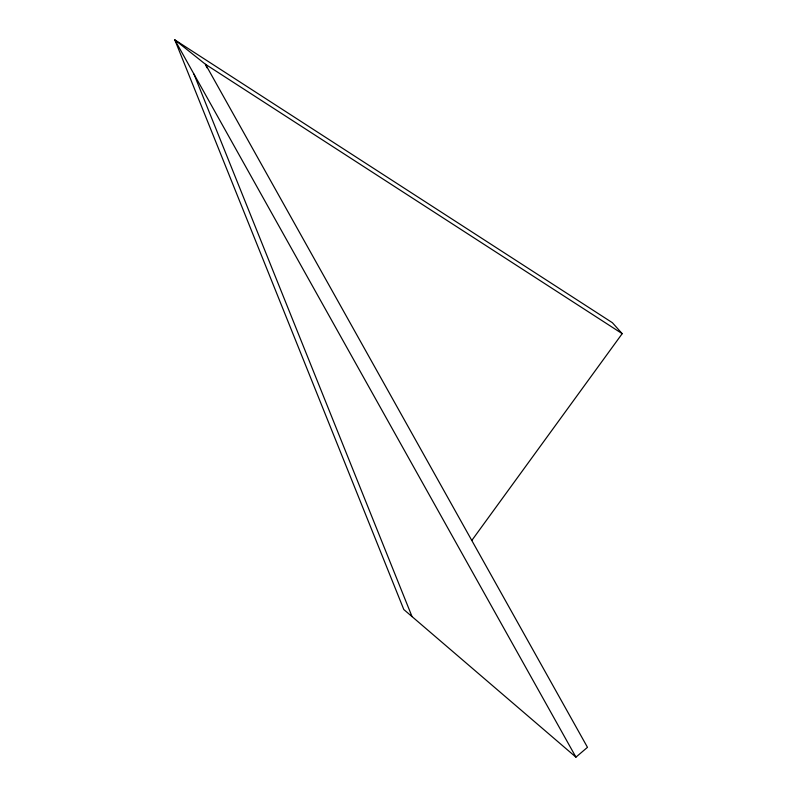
<?xml version="1.0" encoding="UTF-8"?>
<svg xmlns="http://www.w3.org/2000/svg" width="797" height="797" viewBox="0 0 797 797"><rect width="100%" height="100%" fill="white"/><g stroke="black" fill="none" stroke-linecap="round" stroke-linejoin="round"><path stroke-width="1.2" d="M471.764 540.505L622.198 333.664L612.405 322.725L174.802 39.85L403.81 609.536L575.942 757.15L587.479 747.327L205.506 64.318L174.802 39.85L575.942 757.15M622.198 333.664L205.506 64.318L206.901 67.775M193.97 74.131L412.039 616.589"/></g></svg>
